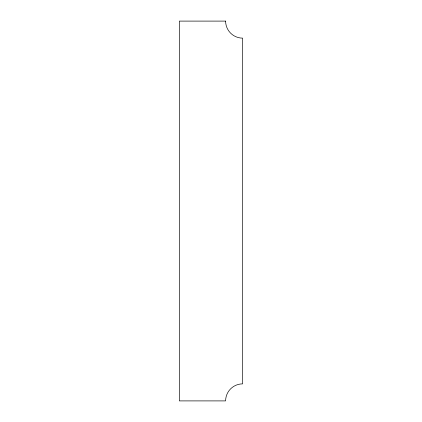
<?xml version="1.0" encoding="UTF-8"?>
<svg xmlns="http://www.w3.org/2000/svg" width="422" height="422" viewBox="0 0 422 422"><rect width="100%" height="100%" fill="white"/><g stroke="black" fill="none" stroke-linecap="round" stroke-linejoin="round"><path stroke-width="0.63" d="M225.617 21.1L179.35 21.1L179.35 400.9L225.617 400.9A17.033 17.033 0 0 1 242.65 383.867L242.65 38.133A17.033 17.033 0 0 1 225.617 21.1"/></g></svg>
